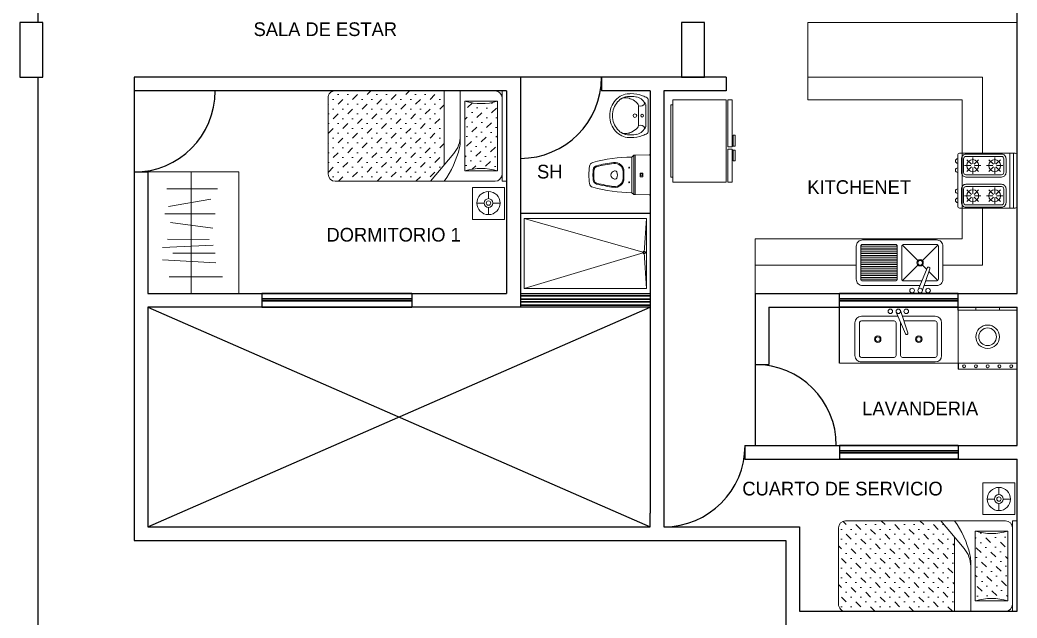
# Model space of a CAD drawing. Header units: metres. Extents: x -525 to 413, y -37 to 272.
# Drawn here: x 83.01 to 93.93, y 49.04 to 55.6 of the extents above; entities that cross this region are included whole.
import ezdxf

# ---------------------------------------------------------------- set-up
doc = ezdxf.new("R2010")
doc.units = ezdxf.units.M
doc.header["$MEASUREMENT"] = 0
doc.layers.get('0').update_dxf_attribs({"color": 254})
for name, color, linetype in [('arboles', 254, 'Continuous'), ('NOFIJO', 254, 'Continuous'), ('PUERTAS', 254, 'Continuous')]:
    doc.layers.add(name, color=color, linetype=linetype)
doc.layers.add('muebles', color=254, linetype='Continuous', lineweight=5)
doc.layers.add('ventanas', color=254, linetype='Continuous', lineweight=30)
doc.styles.get("Standard").update_dxf_attribs({"font": 'HTOWERT.TTF', "height": 0.08})

# ---------------------------------------------------------------- blocks, each defined once
blk = doc.blocks.new('Estufa-p04')
for p, q in [((0.09, 0.3), (0.09, -0.3)), ((0.13, 0.3), (0.13, -0.3)), ((0.231, 0.229), (0.281, 0.179)), ((0.295, 0.255), (0.295, 0.185)), ((0.309, 0.179), (0.359, 0.229)), ((0.471, 0.229), (0.521, 0.179)), ((0.535, 0.255), (0.535, 0.185)), ((0.549, 0.179), (0.599, 0.229)), ((0.205, 0.165), (0.275, 0.165)), ((0.231, 0.101), (0.281, 0.151)), ((0.295, 0.145), (0.295, 0.075)), ((0.309, 0.151), (0.359, 0.101)), ((0.315, 0.165), (0.385, 0.165)), ((0.445, 0.165), (0.515, 0.165)), ((0.471, 0.101), (0.521, 0.151)), ((0.535, 0.145), (0.535, 0.075)), ((0.549, 0.151), (0.599, 0.101)), ((0.555, 0.165), (0.625, 0.165)), ((0.231, -0.101), (0.281, -0.151)), ((0.295, -0.075), (0.295, -0.145)), ((0.309, -0.151), (0.359, -0.101)), ((0.471, -0.101), (0.521, -0.151)), ((0.535, -0.075), (0.535, -0.145)), ((0.549, -0.151), (0.599, -0.101)), ((0.205, -0.165), (0.275, -0.165)), ((0.231, -0.229), (0.281, -0.179)), ((0.295, -0.185), (0.295, -0.255)), ((0.309, -0.179), (0.359, -0.229)), ((0.315, -0.165), (0.385, -0.165)), ((0.445, -0.165), (0.515, -0.165)), ((0.471, -0.229), (0.521, -0.179)), ((0.535, -0.185), (0.535, -0.255)), ((0.549, -0.179), (0.599, -0.229)), ((0.555, -0.165), (0.625, -0.165))]:
    blk.add_line(p, q)
for points in [[(0.7, 0.28), (0.7, -0.28, -0.414214), (0.68, -0.3), (0.07, -0.3, -0.414214), (0.05, -0.28), (0.05, 0.28, -0.414214), (0.07, 0.3), (0.68, 0.3, -0.414214)], [(0.66, 0.24), (0.66, 0.09, -0.414214), (0.61, 0.04), (0.22, 0.04, -0.414214), (0.17, 0.09), (0.17, 0.24, -0.414214), (0.22, 0.29), (0.61, 0.29, -0.414214)], [(0.635, 0.24), (0.635, 0.09, -0.414214), (0.61, 0.065), (0.22, 0.065, -0.414214), (0.195, 0.09), (0.195, 0.24, -0.414214), (0.22, 0.265), (0.61, 0.265, -0.414214)], [(0.66, -0.09), (0.66, -0.24, -0.414214), (0.61, -0.29), (0.22, -0.29, -0.414214), (0.17, -0.24), (0.17, -0.09, -0.414214), (0.22, -0.04), (0.61, -0.04, -0.414214)], [(0.635, -0.24), (0.635, -0.09, 0.414214), (0.61, -0.065), (0.22, -0.065, 0.414214), (0.195, -0.09), (0.195, -0.24, 0.414214), (0.22, -0.265), (0.61, -0.265, 0.414214)]]:
    blk.add_lwpolyline(points, format="xyb", close=True)
for centre in [(0.295, 0.165), (0.535, 0.165), (0.295, -0.165), (0.535, -0.165)]:
    blk.add_circle(centre, 0.065)
for centre in [(0.7, 0.215), (0.7, 0.115), (0.7, -0.115), (0.7, -0.215)]:
    blk.add_arc(centre, 0.025, 270, 90)
blk = doc.blocks.new('fr')
for p, q in [((3287.007, 1591.175), (3287.007, 1590.775)), ((3287.027, 1591.175), (3287.027, 1590.775)), ((3287.047, 1591.175), (3287.047, 1590.775)), ((3287.067, 1591.175), (3287.067, 1590.775)), ((3287.087, 1591.175), (3287.087, 1590.775)), ((3287.107, 1591.175), (3287.107, 1590.775)), ((3287.127, 1591.175), (3287.127, 1590.775)), ((3287.147, 1591.175), (3287.147, 1590.775)), ((3287.167, 1591.175), (3287.167, 1590.775)), ((3287.187, 1591.175), (3287.187, 1590.775)), ((3287.207, 1591.175), (3287.207, 1590.775)), ((3287.227, 1591.175), (3287.227, 1590.775)), ((3287.247, 1591.175), (3287.247, 1590.775)), ((3287.267, 1591.175), (3287.267, 1590.775)), ((3287.287, 1591.175), (3287.287, 1590.775)), ((3287.307, 1591.175), (3287.307, 1590.775)), ((3287.327, 1591.175), (3287.327, 1590.775)), ((3287.347, 1591.175), (3287.347, 1590.775)), ((3287.367, 1591.175), (3287.367, 1590.775)), ((3287.119, 1590.419), (3286.874, 1590.501)), ((3287.129, 1590.446), (3286.892, 1590.548))]:
    blk.add_line(p, q)
for points in [[(3287.007, 1591.225, 0.414214), (3286.937, 1591.155), (3286.937, 1590.529)], [(3286.937, 1590.48), (3286.937, 1590.345, 0.414214), (3287.007, 1590.275), (3287.367, 1590.275, 0.414214), (3287.437, 1590.345), (3287.437, 1591.155, 0.414214), (3287.367, 1591.225), (3287.007, 1591.225)], [(3287.367, 1590.725), (3287.007, 1590.725, 0.414214), (3286.987, 1590.705), (3286.987, 1590.509, 0.414214)], [(3286.987, 1590.465), (3286.987, 1590.345, 0.414214), (3287.007, 1590.325), (3287.367, 1590.325, 0.414214), (3287.387, 1590.345), (3287.387, 1590.705, 0.414214), (3287.367, 1590.725)]]:
    blk.add_lwpolyline(points, format="xyb")
blk.add_lwpolyline([(3287.367, 1590.775), (3287.007, 1590.775, -0.414214), (3286.987, 1590.795), (3286.987, 1591.155, -0.414214), (3287.007, 1591.175), (3287.367, 1591.175, -0.414214), (3287.387, 1591.155), (3287.387, 1590.795, -0.414214)], format="xyb", close=True)
for points in [[(3286.993, 1590.719), (3287.162, 1590.55)], [(3287.381, 1590.719), (3287.212, 1590.55)], [(3287.162, 1590.5), (3287.116, 1590.454)], [(3287.212, 1590.5), (3287.381, 1590.331)], [(3287.092, 1590.43), (3286.993, 1590.331)]]:
    blk.add_lwpolyline(points)
for centre, radius in [((3286.882, 1590.613), 0.025), ((3286.882, 1590.525), 0.025), ((3286.882, 1590.438), 0.025), ((3287.187, 1590.525), 0.035), ((3287.187, 1590.525), 0.025)]:
    blk.add_circle(centre, radius)
for centre, radius, start, end in [((3287.007, 1590.795), 0.02, 180, 270), ((3287.007, 1590.795), 0.02, 180, 270), ((3287.124, 1590.433), 0.0147, 251.3579, 66.779)]:
    blk.add_arc(centre, radius, start, end)
blk = doc.blocks.new('ww')
at = {"layer": 'muebles', "ltscale": 4}
for p, q in [((1737.93, 1442.994), (1737.93, 1442.982)), ((1737.975, 1442.994), (1737.975, 1442.982))]:
    blk.add_line(p, q, dxfattribs=at)
at = {"layer": 'muebles'}
blk.add_lwpolyline([(1737.58, 1443.642), (1738.48, 1443.642), (1738.48, 1443.059), (1737.58, 1443.059)], close=True, dxfattribs=at)
at = {"layer": 'muebles', "ltscale": 4}
for points in [[(1737.633, 1443.665), (1738.425, 1443.665), (1738.425, 1443.642), (1737.633, 1443.642)], [(1737.58, 1443.042), (1737.94, 1443.042), (1737.94, 1442.994), (1737.58, 1442.994)], [(1737.93, 1442.982), (1737.812, 1442.982), (1737.812, 1442.959), (1737.93, 1442.959)], [(1738.48, 1443.042), (1737.968, 1443.042), (1737.968, 1442.994), (1738.48, 1442.994)], [(1737.975, 1442.982), (1738.093, 1442.982), (1738.093, 1442.959), (1737.975, 1442.959)]]:
    blk.add_lwpolyline(points, close=True, dxfattribs=at)
blk = doc.blocks.new('CAMA190X100CM-1MESITA')
at = {"layer": 'muebles'}
h = blk.add_hatch(dxfattribs=at)
h.set_pattern_fill('MUDST', color=256, scale=0.3, angle=406.5404, style=0)
h.set_pattern_definition([(46.54041, (-83.744445, -2.07426), (0.048736945, 0.16046716), [0.075, -0.075, 0, -0.075, 0, -0.075])])
h.paths.add_polyline_path([(0.532, -0.102, -0.142857), (0.532, -0.457), (1.294, -0.457, -0.142857), (1.294, -0.102)])
h = blk.add_hatch(dxfattribs=at)
h.set_pattern_fill('MUDST', color=256, scale=0.3, angle=405, style=0)
h.set_pattern_definition([(45, (-83.744445, -2.07426), (0.05303301, 0.159099026), [0.075, -0.075, 0, -0.075, 0, -0.075])])
h.paths.add_polyline_path([(1.408, -0.686), (0.595, -0.686), (0.417, -0.835), (0.417, -1.88, 0.414214), (0.494, -1.956), (1.332, -1.956, 0.414214), (1.408, -1.88)])
for p, q in [((0.417, 0), (1.408, 0)), ((0.417, -0.051), (0.417, 0)), ((1.408, -0.051), (1.408, 0)), ((0.179, -0.151), (0.179, -0.072)), ((0.417, -0.051), (1.408, -0.051)), ((0.532, -0.102), (0.532, -0.457)), ((1.294, -0.102), (0.532, -0.102)), ((1.294, -0.457), (1.294, -0.102)), ((0.132, -0.199), (0.052, -0.199)), ((0.227, -0.199), (0.306, -0.199)), ((0.417, -1.88), (0.417, -0.127)), ((1.408, -0.127), (1.408, -1.88)), ((0.179, -0.246), (0.179, -0.326)), ((0.532, -0.457), (1.294, -0.457)), ((1.408, -0.508), (0.856, -0.508)), ((0.418, -0.835), (0.721, -0.58)), ((1.408, -0.686), (0.595, -0.686)), ((1.332, -1.956), (0.494, -1.956))]:
    blk.add_line(p, q, dxfattribs=at)
blk.add_lwpolyline([(0, -0.024), (0, -0.374), (0.35, -0.374), (0.35, -0.024)], close=True, dxfattribs=at)
for radius in [0.127, 0.0478, 0.0238]:
    blk.add_circle((0.179, -0.199), radius, dxfattribs=at)
for centre, radius, start, end in [((0.494, -0.127), 0.0762, 90, 180), ((-0.078, -0.279), 0.635, 343.7398, 16.2602), ((1.903, -0.279), 0.635, 163.7398, 196.2602), ((1.332, -0.127), 0.0762, 0, 90), ((1.025, -1.522), 1.034, 103.3928, 126.0202), ((0.917, -0.813), 0.305, 90, 130.1059), ((0.856, -0.813), 0.305, 90, 103.3928), ((0.494, -1.88), 0.0762, 180, 270), ((1.332, -1.88), 0.0762, 270, 0)]:
    blk.add_arc(centre, radius, start, end, dxfattribs=at)
blk = doc.blocks.new('ISS-I-19')
for points in [[(-0.21, 0), (0.21, 0, -0.423114), (0.22, -0.01), (0.215, -0.165), (-0.215, -0.165), (-0.22, -0.01, -0.423114)], [(-0.195, -0.2, 0.063391), (-0.136, -0.629, 0.305778), (-0.094, -0.665, 0.026376), (0, -0.672, 0.026376), (0.094, -0.665, 0.305778), (0.136, -0.629, 0.063391), (0.195, -0.2)], [(0.035, -0.365, 0.191623), (-0.032, -0.365, 0.289538), (-0.044, -0.383), (-0.044, -0.389, 0.888012), (0.046, -0.389), (0.046, -0.383, 0.289538)]]:
    blk.add_lwpolyline(points, format="xyb", close=True)
blk.add_lwpolyline([(0.02, -0.111), (0.02, -0.08), (-0.02, -0.08), (-0.02, -0.111)], close=True)
for points in [[(-0.215, -0.165), (-0.215, -0.18), (0.215, -0.18), (0.215, -0.165)], [(-0.215, -0.18), (-0.195, -0.2)], [(0.215, -0.18), (0.195, -0.2)]]:
    blk.add_lwpolyline(points)
for points in [[(-0.001, -0.627, 0.016864), (0.057, -0.624, 0.321456), (0.101, -0.586, 0.028421), (0.136, -0.4, 0.452707), (0.037, -0.287), (-0.037, -0.287, 0.452707), (-0.136, -0.4, 0.028421), (-0.101, -0.586, 0.321456), (-0.057, -0.624, 0.016864), (0.001, -0.627)], [(-0.001, -0.617, 0.016864), (0.056, -0.614, 0.321456), (0.091, -0.584, 0.028421), (0.126, -0.399, 0.452707), (0.037, -0.297), (-0.037, -0.297, 0.452707), (-0.126, -0.399, 0.028421), (-0.091, -0.584, 0.321456), (-0.056, -0.614, 0.016864), (0.001, -0.617, -0.000262), (0, -0.617, -0.000262), (-0.001, -0.617, 0.000262), (0, -0.617, 0.000262), (0.001, -0.617, -0.000262), (0, -0.617, -0.000262), (-0.001, -0.617, 0.000262), (0, -0.617, 0.000262), (0.001, -0.617)]]:
    blk.add_lwpolyline(points, format="xyb")
for centre, radius in [((0, -0.095), 0.0109), ((-0.08, -0.23), 0.005), ((0.08, -0.23), 0.005)]:
    blk.add_circle(centre, radius)
blk = doc.blocks.new('SAPLS510')
for p, q in [((-0.11, -0.025), (0, -0.025)), ((-0.106, -0.105), (0, -0.105)), ((0.11, -0.025), (0, -0.025)), ((0.106, -0.105), (0, -0.105))]:
    blk.add_line(p, q)
blk.add_lwpolyline([(0.177, 0), (-0.177, 0, 0.27095), (-0.195, -0.01, 0.041198), (-0.218, -0.061, 0.087147), (-0.241, -0.188, 0.014423), (-0.24, -0.21, 0.110985), (-0.222, -0.289, 0.102819), (-0.17, -0.358, 0.093047), (-0.093, -0.404, 0.087147), (0, -0.42, 0.087147), (0.093, -0.404, 0.093047), (0.17, -0.358, 0.102819), (0.222, -0.289, 0.110985), (0.24, -0.21, -0.014423), (0.241, -0.188, 0.087147), (0.218, -0.061, 0.041198), (0.195, -0.01, 0.27095), (0.177, 0)], format="xyb", close=True)
for points in [[(-0.204, -0.123, 0.048163), (-0.211, -0.188, 0.015067), (-0.21, -0.209, 0.042482)], [(-0.21, -0.209, 0.11237), (-0.195, -0.276, 0.102819), (-0.15, -0.336, 0.093047), (-0.083, -0.375, 0.087147), (0, -0.39, 0.087147)], [(-0.134, -0.117, 0.092164), (-0.181, -0.184, 0.064814), (-0.196, -0.235, 0.10564)], [(0.21, -0.209, -0.11237), (0.195, -0.276, -0.102819), (0.15, -0.336, -0.093047), (0.083, -0.375, -0.087147), (0, -0.39, -0.087147)], [(0.134, -0.117, -0.092164), (0.181, -0.184, -0.064814), (0.196, -0.235, -0.10564)], [(0.204, -0.123, -0.048163), (0.211, -0.188, -0.015067), (0.21, -0.209, -0.042482)], [(-0.206, -0.246, 0.000644), (-0.206, -0.247, 0.042482)], [(0.206, -0.246, -0.000644), (0.206, -0.247, -0.042482)]]:
    blk.add_lwpolyline(points, format="xyb")
for centre, radius in [((0, -0.064), 0.015), ((0, -0.145), 0.02)]:
    blk.add_circle(centre, radius)
for centre, radius, start, end in [((-0.06, -0.165), 0.151, 113.6597, 163.6496), ((-0.157, -0.087), 0.0542, 340.1112, 68.7227), ((-0.106, -0.145), 0.04, 90, 134.8157), ((-0.11, -0.05), 0.025, 89.7116, 113.6597), ((-0.11, -0.115), 0.09, 90, 90.4907), ((0.157, -0.087), 0.0542, 111.2773, 199.8888), ((0.106, -0.145), 0.04, 45.1843, 90), ((0.11, -0.05), 0.025, 66.3403, 90.2884), ((0.11, -0.115), 0.09, 89.5093, 90), ((0.06, -0.165), 0.151, 16.3504, 66.3403), ((-0.107, -0.249), 0.09, 170.7122, 213.5016), ((0.107, -0.249), 0.09, 326.4984, 9.2878)]:
    blk.add_arc(centre, radius, start, end)
blk = doc.blocks.new('Tarja-p07')
for p, q in [((-0.475, 0.56), (-0.475, 0.2)), ((0.405, 0.63), (-0.405, 0.63)), ((0.475, 0.2), (0.475, 0.56)), ((-0.106, 0.312), (-0.024, 0.067)), ((-0.079, 0.322), (0.023, 0.085)), ((-0.405, 0.13), (-0.045, 0.13)), ((0.004, 0.13), (0.405, 0.13))]:
    blk.add_line(p, q)
for points in [[(-0.025, 0.197, 0.035735), (-0.025, 0.2), (-0.025, 0.56, 0.414214), (-0.045, 0.58), (-0.405, 0.58, 0.414214), (-0.425, 0.56)], [(-0.425, 0.56), (-0.425, 0.2, 0.414214), (-0.405, 0.18), (-0.062, 0.18, 0.414214)]]:
    blk.add_lwpolyline(points, format="xyb")
blk.add_lwpolyline([(0.025, 0.56), (0.025, 0.2, 0.414214), (0.045, 0.18), (0.405, 0.18, 0.414214), (0.425, 0.2), (0.425, 0.56, 0.414214), (0.405, 0.58), (0.045, 0.58, 0.414214)], format="xyb", close=True)
for centre, radius in [((-0.225, 0.38), 0.035), ((-0.225, 0.38), 0.025), ((0.225, 0.38), 0.035), ((0.225, 0.38), 0.025), ((-0.087, 0.075), 0.025), ((0, 0.075), 0.025), ((0.087, 0.075), 0.025)]:
    blk.add_circle(centre, radius)
for centre, radius, start, end in [((-0.405, 0.56), 0.07, 90, 180), ((0.405, 0.56), 0.07, 360, 90), ((-0.092, 0.316), 0.0147, 23.221, 198.6421), ((-0.405, 0.2), 0.07, 180, 270), ((-0.405, 0.2), 0.02, 180, 270), ((-0.405, 0.2), 0.02, 180, 270), ((0.405, 0.2), 0.07, 270, 360)]:
    blk.add_arc(centre, radius, start, end)
blk = doc.blocks.new('Muko05pl')
at = {"color": 0, "linetype": 'ByBlock'}
for p, q in [((0.35, -0.025), (-0.35, -0.025)), ((-0.35, -0.025), (-0.35, -0.725)), ((0.35, -0.095), (-0.35, -0.095)), ((0.35, -0.725), (0.35, -0.025)), ((-0.35, -0.725), (0.35, -0.725)), ((-0.14, -0.76), (-0.14, -0.725)), ((-0.14, -0.76), (0.14, -0.76)), ((0.14, -0.76), (0.14, -0.725))]:
    blk.add_line(p, q, dxfattribs=at)
for centre, radius in [((-0.28, -0.06), 0.0175), ((-0.14, -0.06), 0.0175), ((0, -0.06), 0.0175), ((0.14, -0.06), 0.0175), ((0.28, -0.06), 0.0175), ((0, -0.41), 0.14), ((0, -0.41), 0.105)]:
    blk.add_circle(centre, radius, dxfattribs=at)

msp = doc.modelspace()

# ---------------------------------------------------------------- linework, layer by layer
at = {"ltscale": 0.02}
for p, q in [((93.93, 52.598), (93.93, 59.621)), ((83.205, 55.569), (83.205, 59.469)), ((83.205, 48.969), (83.205, 54.969)), ((83.205, 54.969), (83.255, 54.969)), ((90.743, 54.969), (84.255, 54.969)), ((84.255, 54.969), (84.255, 49.893)), ((88.488, 54.969), (88.488, 52.598)), ((89.378, 54.969), (89.378, 54.819)), ((88.338, 54.819), (84.255, 54.819)), ((88.338, 54.819), (88.338, 52.598)), ((89.91, 54.819), (89.378, 54.819)), ((89.91, 54.819), (89.91, 52.598)), ((90.06, 54.819), (90.06, 50.043)), ((90.743, 54.819), (90.06, 54.819)), ((84.255, 53.93), (84.405, 53.93)), ((84.405, 53.93), (84.405, 52.598)), ((89.91, 53.475), (88.488, 53.475)), ((84.405, 52.598), (88.338, 52.598)), ((85.657, 52.598), (85.657, 52.448)), ((87.3, 52.598), (87.3, 52.448)), ((88.488, 52.598), (89.91, 52.598)), ((88.488, 52.598), (88.488, 52.448)), ((89.91, 52.598), (89.91, 52.448)), ((91.06, 52.598), (93.93, 52.598)), ((91.06, 52.598), (91.06, 51.548)), ((91.985, 52.448), (91.985, 52.598)), ((93.285, 52.448), (93.285, 52.598)), ((89.91, 52.448), (84.405, 52.448)), ((84.405, 52.448), (84.405, 50.043)), ((84.405, 52.448), (89.91, 50.043)), ((84.405, 50.043), (89.91, 52.448)), ((89.91, 52.448), (89.91, 50.193)), ((91.21, 52.448), (93.93, 52.448)), ((91.21, 52.448), (91.21, 51.823)), ((91.985, 51.835), (91.985, 52.448)), ((93.285, 52.416), (93.285, 52.448)), ((93.93, 50.933), (93.93, 52.448)), ((91.06, 51.823), (91.21, 51.823)), ((91.06, 51.548), (91.06, 50.933)), ((90.949, 50.933), (93.93, 50.933)), ((91.985, 50.933), (91.985, 50.783)), ((93.285, 50.933), (93.285, 50.783)), ((90.949, 50.783), (93.93, 50.783)), ((93.93, 49.119), (93.93, 50.783)), ((89.91, 50.043), (89.91, 50.193)), ((84.405, 50.043), (89.91, 50.043)), ((90.06, 50.043), (91.545, 50.043)), ((84.255, 49.893), (91.395, 49.893))]:
    msp.add_line(p, q, dxfattribs=at)
for p, q in [((90.743, 54.969), (90.743, 54.819)), ((91.06, 51.823), (91.06, 50.933)), ((90.949, 50.933), (90.949, 50.783)), ((91.545, 49.119), (93.93, 49.119))]:
    msp.add_line(p, q)
at = {"linetype": 'Continuous'}
for p, q in [((91.545, 50.043), (91.545, 49.119)), ((91.395, 49.893), (91.395, 48.969))]:
    msp.add_line(p, q, dxfattribs=at)
at = {"layer": 'arboles', "ltscale": 0.02}
msp.add_line((93.285, 51.835), (93.285, 51.77), dxfattribs=at)
at = {"layer": 'muebles', "ltscale": 0.02}
for p, q in [((91.637, 55.569), (93.93, 55.569)), ((91.637, 54.719), (91.637, 55.569)), ((91.637, 54.969), (93.553, 54.969)), ((93.553, 54.969), (93.553, 54.135)), ((91.637, 54.719), (93.33, 54.719)), ((93.33, 54.719), (93.33, 53.198)), ((84.405, 53.93), (85.405, 53.93)), ((84.883, 53.93), (84.883, 52.598)), ((85.405, 53.93), (85.405, 52.598)), ((85.171, 53.746), (84.614, 53.746)), ((85.098, 53.632), (84.634, 53.551)), ((93.553, 53.535), (93.553, 52.91)), ((84.594, 53.471), (85.145, 53.471)), ((85.118, 53.316), (84.655, 53.377)), ((89.845, 53.047), (88.528, 53.42)), ((89.845, 53.047), (89.869, 53.42)), ((85.124, 53.129), (84.567, 53.102)), ((85.077, 53.189), (84.621, 53.196)), ((91.06, 53.198), (93.33, 53.198)), ((91.06, 52.598), (91.06, 53.198)), ((85.145, 53.042), (84.681, 53.042)), ((89.845, 53.047), (88.528, 52.654)), ((89.845, 53.047), (89.869, 52.654)), ((85.151, 52.934), (84.567, 52.968)), ((92.168, 52.91), (91.06, 52.91)), ((93.553, 52.91), (93.118, 52.91)), ((85.225, 52.78), (84.641, 52.78))]:
    msp.add_line(p, q, dxfattribs=at)
at = {"layer": 'muebles', "ltscale": 0.2}
msp.add_line((93.285, 51.835), (91.985, 51.835), dxfattribs=at)
at = {"layer": 'muebles', "ltscale": 0.02}
msp.add_lwpolyline([(88.528, 53.42), (89.869, 53.42), (89.869, 52.654), (88.528, 52.654)], close=True, dxfattribs=at)
msp.add_circle((89.845, 53.047), 0.015, dxfattribs=at)
at = {"layer": 'NOFIJO', "ltscale": 0.02}
for points in [[(83.005, 54.969), (83.255, 54.969), (83.255, 55.569), (83.005, 55.569)], [(90.255, 54.969), (90.505, 54.969), (90.505, 55.569), (90.255, 55.569)]]:
    msp.add_lwpolyline(points, close=True, dxfattribs=at)
at = {"layer": 'PUERTAS'}
for centre, start, end in [((88.488, 54.969), 270, 0), ((84.255, 54.819), 270, 0), ((91.06, 50.933), 360, 90), ((90.06, 50.933), 270, 0)]:
    msp.add_arc(centre, 0.89, start, end, dxfattribs=at)
at = {"layer": 'ventanas', "ltscale": 0.2}
for p, q in [((87.3, 52.598), (85.657, 52.598)), ((93.285, 52.598), (91.985, 52.598)), ((87.3, 52.54), (85.657, 52.54)), ((87.3, 52.52), (85.657, 52.52)), ((87.3, 52.448), (85.657, 52.448)), ((93.285, 52.54), (91.985, 52.54)), ((93.285, 52.52), (91.985, 52.52)), ((93.285, 52.448), (91.985, 52.448)), ((93.285, 50.933), (91.985, 50.933)), ((93.285, 50.875), (91.985, 50.875)), ((93.285, 50.855), (91.985, 50.855)), ((93.285, 50.783), (91.985, 50.783))]:
    msp.add_line(p, q, dxfattribs=at)
at = {"layer": 'ventanas'}
for p, q in [((89.91, 52.572), (88.488, 52.572)), ((89.91, 52.537), (88.488, 52.537)), ((89.91, 52.507), (88.488, 52.507)), ((89.91, 52.472), (88.488, 52.472))]:
    msp.add_line(p, q, dxfattribs=at)

# ---------------------------------------------------------------- block references
at = {"layer": 'arboles', "xscale": -1, "rotation": 270}
msp.add_blockref('CAMA190X100CM-1MESITA', (88.338, 53.411), dxfattribs=at)
at = {"layer": 'arboles', "rotation": 270}
msp.add_blockref('CAMA190X100CM-1MESITA', (93.93, 50.527), dxfattribs=at)
at = {"layer": 'muebles'}
for name, p, rotation in [('SAPLS510', (89.888, 54.547), 270), ('ww', (1533.802, -1683.761), 89.99999999998289), ('ISS-I-19', (89.91, 53.898), 270), ('fr', (1683.393, -3234.251), 90)]:
    msp.add_blockref(name, p, dxfattribs=dict(at, rotation=rotation))
at = {"layer": 'muebles', "ltscale": 4, "extrusion": (0, 0, -1), "zscale": -1}
msp.add_blockref('Estufa-p04', (-93.98, 53.835), dxfattribs=at)
at = {"layer": 'muebles', "ltscale": 4, "xscale": -0.9216779972810833, "yscale": 0.9216779972810833, "zscale": 0.9216779972810833, "rotation": 180}
msp.add_blockref('Muko05pl', (93.608, 51.747), dxfattribs=at)
at = {"layer": 'muebles', "ltscale": 4, "rotation": 180}
msp.add_blockref('Tarja-p07', (92.629, 52.479), dxfattribs=at)

# ---------------------------------------------------------------- texts
at = {"linetype": 'Continuous', "char_height": 0.15, "attachment_point": 1}
for s, insert in [('SALA DE ESTAR', (85.565, 55.569)), ('SH', (88.671, 54.009)), ('KITCHENET', (91.632, 53.84)), ('DORMITORIO 1', (86.364, 53.318)), ('LAVANDERIA', (92.234, 51.415)), ('CUARTO DE SERVICIO', (90.92, 50.537))]:
    msp.add_mtext_dynamic_manual_height_columns(s, width=4.53204, gutter_width=12.5, heights=[0], dxfattribs=dict(at, insert=insert))

doc.saveas('drawing.dxf')
